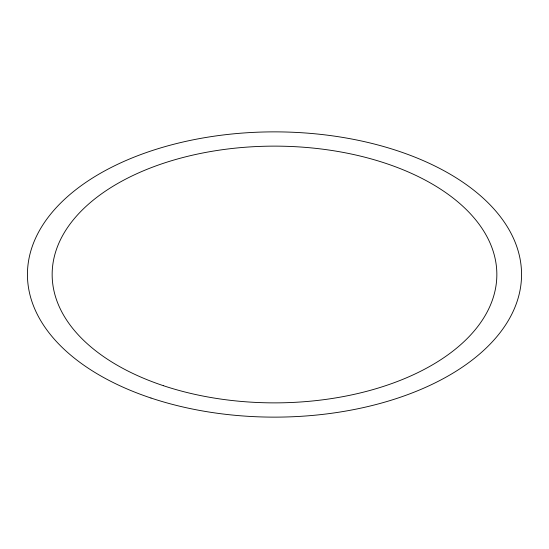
<?xml version="1.0" encoding="UTF-8"?>
<svg xmlns="http://www.w3.org/2000/svg" width="549" height="549" viewBox="0 0 549 549"><rect width="100%" height="100%" fill="white"/><g stroke="black" fill="none" stroke-linecap="round" stroke-linejoin="round"><path stroke-width="0.82" d="M150.975 398.025A247.05 142.63 0 0 0 521.55 274.5A247.05 142.63 0 0 0 150.975 150.975A247.05 142.63 0 0 0 150.975 398.025M163.328 385.673A222.345 128.37 0 0 0 496.845 274.5A222.345 128.37 0 0 0 163.328 163.328A222.345 128.37 0 0 0 163.328 385.673"/></g></svg>
